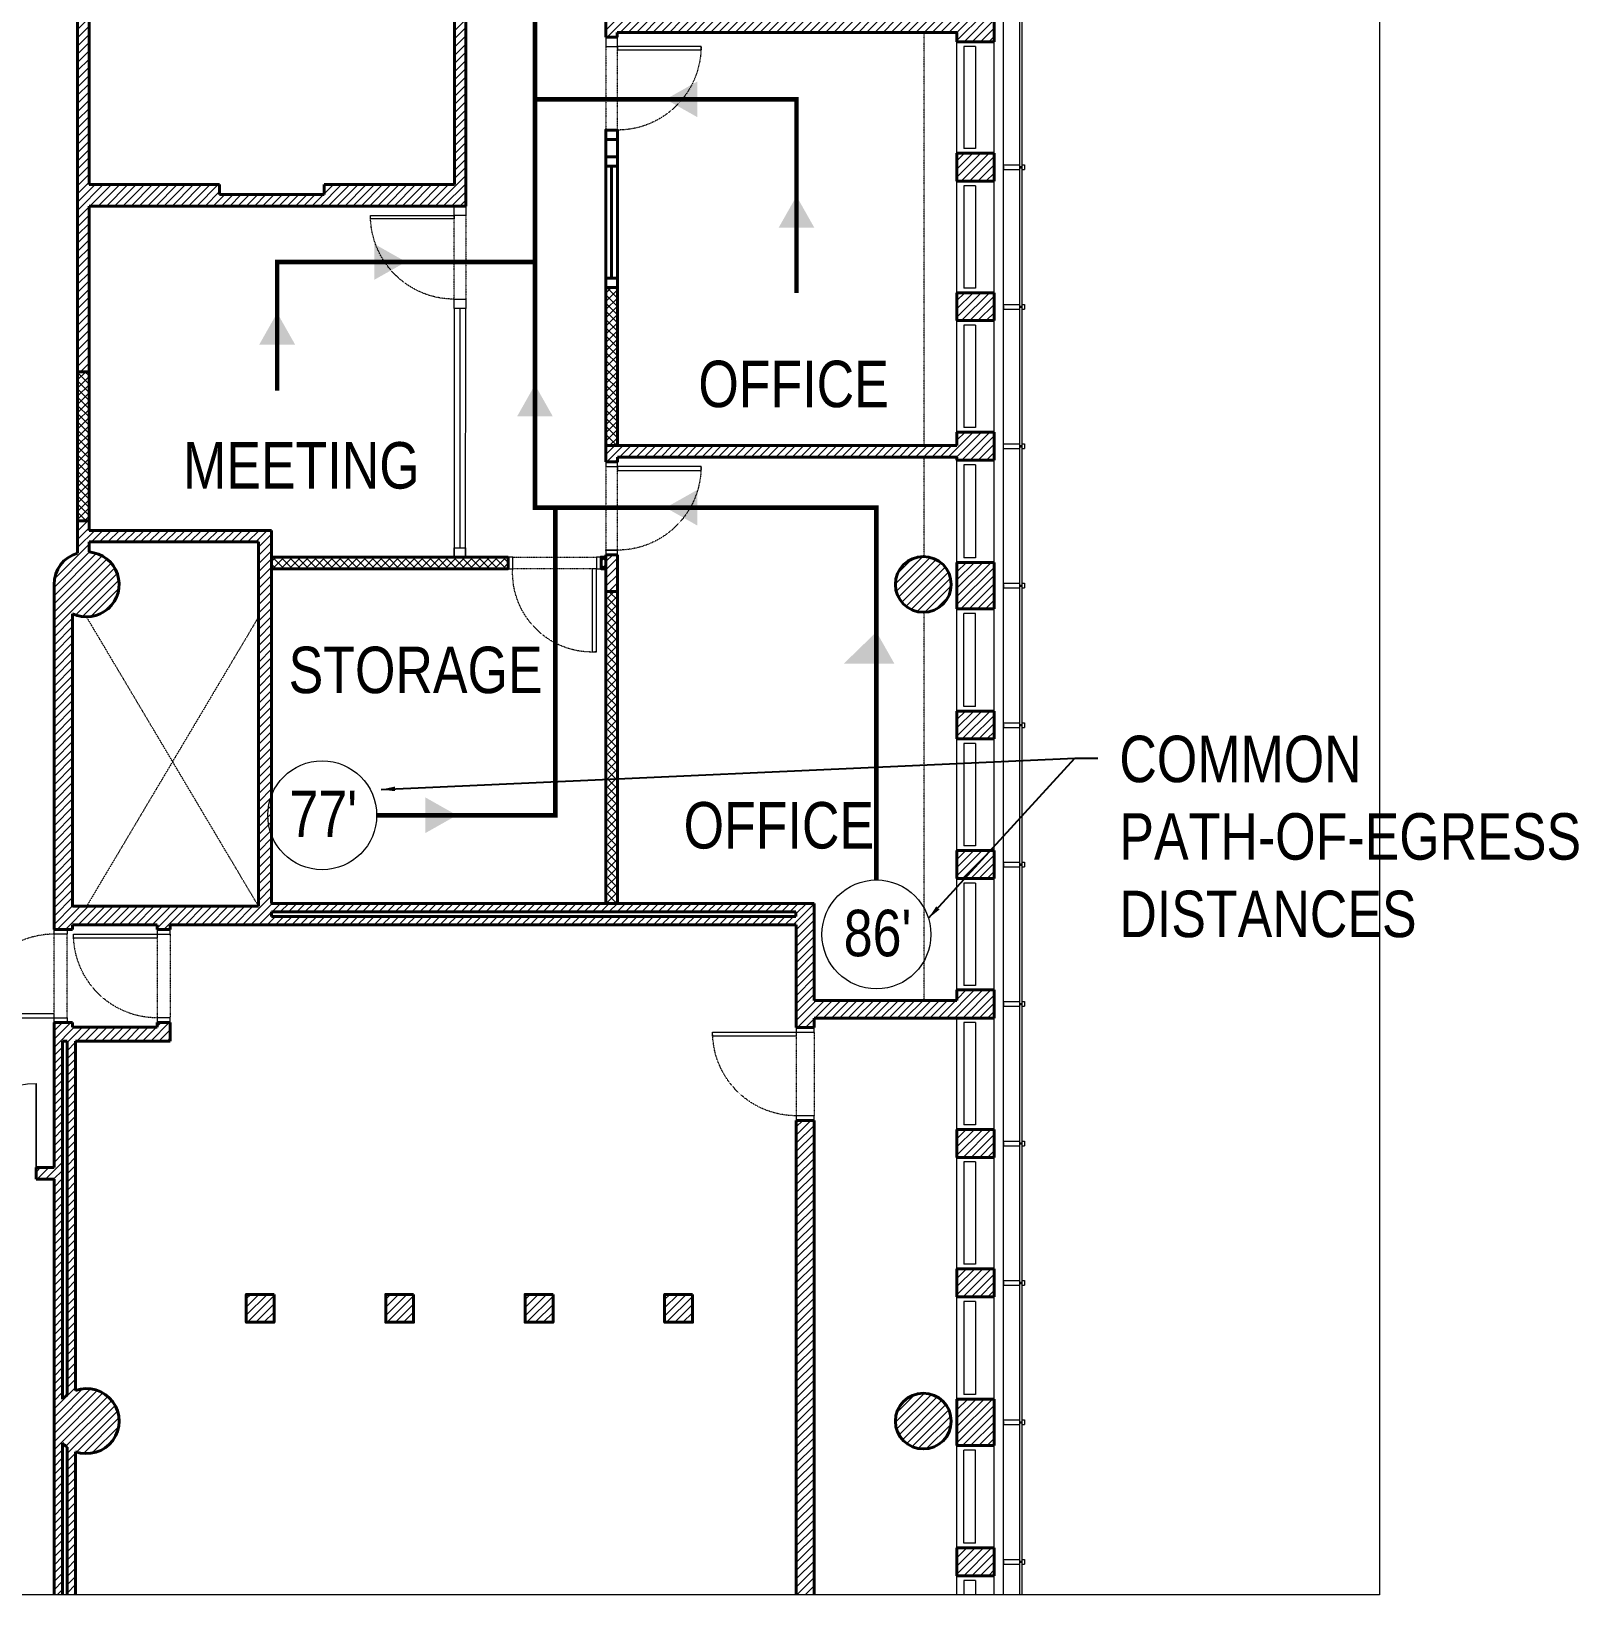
# Model space of a CAD drawing. Header units: inches. Extents: x -2978 to 4308, y -21 to 2608.
# Drawn here: x 3642 to 4308, y 330 to 1003 of the extents above; entities that cross this region are included whole.
import ezdxf

# ---------------------------------------------------------------- set-up
doc = ezdxf.new("R2010")
doc.units = ezdxf.units.IN
doc.header["$LTSCALE"] = 0.2
doc.header["$MEASUREMENT"] = 0
doc.header["$PDSIZE"] = 8
doc.linetypes.add('HIDDEN', pattern=[0.375, 0.25, -0.125])
doc.layers.get('0').update_dxf_attribs({"color": 20, "linetype": 'CONTINUOUS', "lineweight": 40})
doc.layers.get('Defpoints').update_dxf_attribs({"color": 240, "linetype": 'CONTINUOUS', "lineweight": 0})
for name, color, linetype, lineweight in [('Annotations', 40, 'CONTINUOUS', 5), ('Framing', 141, 'CONTINUOUS', 15), ('Hatches', 8, 'CONTINUOUS', 5), ('Projections', 151, 'HIDDEN', 5), ('Viewed', 150, 'CONTINUOUS', 9), ('Walls', 7, 'CONTINUOUS', 40)]:
    doc.layers.add(name, color=color, linetype=linetype, lineweight=lineweight)
doc.layers.add('Egress', color=7, linetype='CONTINUOUS', lineweight=5, true_color=0xe60000)
doc.styles.get("Standard").update_dxf_attribs({"font": 'arial.ttf', "width": 0.8})
doc.dimstyles.new('ARCH', dxfattribs={"dimscale": 96, "dimtxt": 0.0625, "dimasz": 0.0625, "dimexe": 0.04, "dimexo": 0.09375, "dimgap": 0.03125, "dimtad": 1, "dimrnd": 0.0625, "dimzin": 3, "dimdsep": 46, "dimlunit": 4, "dimtxsty": 'Standard', "dimblk1": 'ARCHTICK', "dimblk2": 'ARCHTICK', "dimsah": 1, "dimcen": 0, "dimdle": 0.03125, "dimclrd": 256, "dimclre": 256, "dimclrt": 256, "dimazin": 0, "dimtfac": 1, "dimtdec": 0, "dimtmove": 2, "dimatfit": 3, "dimfxl": 0.3, "dimfxlon": 1, "dimfrac": 2, "dimarcsym": 0})
pattern_1 = [(45, (267.6333, -330.0607), (-1.767767, 1.767767), [])]
pattern_2 = [(45, (267.7585, -330.0607), (-1.767767, 1.767767), [])]

# ---------------------------------------------------------------- blocks, each defined once
blk = doc.blocks.new('egress distance')
at = {"layer": 'Egress'}
blk.add_circle((0, 0), 23.43, dxfattribs=at)
blk = doc.blocks.new('08PDRR02')
at = {"linetype": 'ByBlock'}
for p, q in [((1, 0), (0, 0)), ((0, 0), (0, -1)), ((1, -1), (1, 0)), ((0, -1), (1, -1))]:
    blk.add_line(p, q, dxfattribs=at)
blk = doc.blocks.new('*U16')
blk.add_lwpolyline([(0, 2.5), (0, -2.5)])
at = {"linetype": 'Continuous'}
blk.add_arc((0, 2.75), 36, 0, 90, dxfattribs=at)
at = {"linetype": 'Continuous', "xscale": 36, "yscale": 0.0325, "rotation": 90}
blk.add_blockref('08PDRR02', (0, 2.75), dxfattribs=at)
blk = doc.blocks.new('floor plan')
at = {"layer": 'Hatches'}
h = blk.add_hatch(dxfattribs=at)
h.set_pattern_fill('ANSI31', color=256, scale=20, style=0)
h.set_pattern_definition(pattern_1)
h.paths.add_polyline_path([(443.85, 780.75, 0.909621), (444.28, 808.63), (444.28, 820.9), (448.28, 820.9), (448.28, 825.9), (444.28, 825.9), (444.28, 843.94), (493.01, 843.94), (493.01, 867.94), (499.01, 867.94), (499.01, 872.81), (484.2, 872.81), (484.2, 867.94), (488.14, 867.94), (488.14, 848.81), (444.28, 848.81), (444.28, 867.94), (448.34, 867.94), (448.34, 872.81), (444.28, 872.81), (444.28, 912.71), (439.28, 912.71), (439.28, 808.27, 0.764105), (438.85, 781.26), (438.85, 597.46), (438.85, 526.22), (443.85, 526.22), (443.85, 597.46), (605.88, 597.46), (605.88, 877.19), (601, 877.19), (601, 872.81), (597.13, 872.81), (597.13, 867.94), (601, 867.94), (601, 606.71), (544.93, 606.71), (544.93, 602.46), (499.93, 602.46), (499.93, 606.71), (443.85, 606.71)])
h = blk.add_hatch(dxfattribs=at)
h.set_pattern_fill('ANSI31', color=256, scale=20, style=0)
h.set_pattern_definition([(45, (-823.544, -330.0607), (-1.767767, 1.767767), [])])
h.paths.add_polyline_path([(671, 677.19), (671, 692.19), (666.13, 692.19), (666.13, 670.19), (671, 670.19), (671, 672.19), (817.22, 672.19), (817.22, 668.19), (833.22, 668.19), (833.22, 680.19), (817.22, 680.19), (817.22, 677.19)])
h = blk.add_hatch(dxfattribs=at)
h.set_pattern_fill('ANSI37', color=256, scale=20, style=0)
h.set_pattern_definition([(45, (-823.544, -330.0607), (-1.767767, 1.767767), []), (135, (-823.544, -330.0607), (-1.767767, -1.767767), [])])
h.paths.add_polyline_path([(671.13, 518.46), (671.13, 562.44), (666.13, 562.44), (666.13, 566.44), (666.13, 614.69), (666.13, 618.69), (666.13, 626.19), (666.13, 627.55), (666.13, 494.46), (671.13, 494.46)])
h = blk.add_hatch(dxfattribs=at)
h.set_pattern_fill('ANSI31', color=256, scale=20, style=0)
h.set_pattern_definition(pattern_1)
h.paths.add_polyline_path([(833.22, 608.19), (833.22, 620.19), (817.22, 620.19), (817.22, 608.19)])
h = blk.add_hatch(dxfattribs=at)
h.set_pattern_fill('ANSI31', color=256, scale=20, style=0)
h.set_pattern_definition(pattern_1)
h.paths.add_polyline_path([(833.22, 548.19), (833.22, 560.19), (817.22, 560.19), (817.22, 548.19)])
h = blk.add_hatch(dxfattribs=at)
h.set_pattern_fill('ANSI37', color=256, scale=20, style=0)
h.set_pattern_definition([(45, (-1147.8806, -330.0607), (-1.767767, 1.767767), []), (135, (-1147.8806, -330.0607), (-1.767767, -1.767767), [])])
h.paths.add_polyline_path([(443.85, 462.09), (443.85, 526.22), (438.85, 526.22), (438.85, 462.09)])
h = blk.add_hatch(dxfattribs=at)
h.set_pattern_fill('ANSI31', color=256, scale=20, style=0)
h.set_pattern_definition(pattern_1)
h.paths.add_polyline_path([(833.22, 488.19), (833.22, 500.19), (817.22, 500.19), (817.22, 494.46), (666, 494.46), (666, 487.46), (671, 487.46), (671, 489.46), (817.22, 489.46), (817.22, 488.19)])
h = blk.add_hatch(dxfattribs=at)
h.set_pattern_fill('ANSI31', color=256, scale=20, style=0)
h.set_pattern_definition(pattern_2)
h.paths.add_polyline_path([(833.34, 248.09), (833.34, 260.19), (817.34, 260.19), (817.34, 255.71), (755.84, 255.71), (755.84, 297.46), (617.74, 297.46), (612.74, 297.46), (522.49, 297.46), (522.49, 457.96), (443.98, 457.96), (443.98, 462.09), (438.98, 462.09), (438.98, 448.16, 0.333956), (428.87, 434.71), (428.87, 286.21), (436.87, 286.21), (436.87, 288.21), (473.24, 288.21), (473.24, 286.21), (478.87, 286.21), (478.87, 288.21), (748.22, 288.21), (748.22, 252.09), (748.22, 244.09), (755.84, 244.09), (755.84, 248.09)])
h.paths.add_polyline_path([(436.87, 296.21), (436.87, 422.06, 1.200544), (443.98, 448.67), (443.98, 452.96), (516.87, 452.96), (516.87, 296.21)], flags=16)
h.paths.add_polyline_path([(522.49, 291.84), (522.49, 293.84), (748.03, 293.84), (748.03, 291.84)], flags=16)
h = blk.add_hatch(dxfattribs=at)
h.set_pattern_fill('ANSI37', color=256, scale=20, style=0)
h.set_pattern_definition([(45, (-1147.8806, -329.0605), (-1.767767, 1.767767), []), (135, (-1147.8806, -329.0605), (-1.767767, -1.767767), [])])
h.paths.add_polyline_path([(623.96, 441.46), (623.96, 446.46), (522.37, 446.46), (522.37, 441.46)])
h = blk.add_hatch(dxfattribs=at)
h.set_pattern_fill('ANSI37', color=256, scale=20, style=0)
h.set_pattern_definition([(45, (-1147.7554, -329.0607), (-1.767767, 1.767767), []), (135, (-1147.7554, -329.0607), (-1.767767, -1.767767), [])])
h.paths.add_polyline_path([(666.09, 441.46), (666.09, 446.46), (664.09, 446.46), (664.09, 441.46)])
h = blk.add_hatch(dxfattribs=at)
h.set_pattern_fill('ANSI31', color=256, scale=20, style=0)
h.set_pattern_definition(pattern_2)
h.paths.add_polyline_path([(671.13, 431.71), (671.13, 447.46), (666.13, 447.46), (666.13, 436.71), (666.13, 431.71)])
h = blk.add_hatch(dxfattribs=at)
h.set_pattern_fill('ANSI31', color=256, scale=20, style=0)
h.set_pattern_definition(pattern_1)
h.paths.add_polyline_path([(814.74, 434.71, 1), (790.74, 434.71, 1)])
h = blk.add_hatch(dxfattribs=at)
h.set_pattern_fill('ANSI31', color=256, scale=20, style=0)
h.set_pattern_definition(pattern_1)
h.paths.add_polyline_path([(833.22, 424.19), (833.22, 436.19), (833.22, 444.19), (817.22, 444.19), (817.22, 436.19), (817.22, 424.19)])
h = blk.add_hatch(dxfattribs=at)
h.set_pattern_fill('ANSI37', color=256, scale=20, style=0)
h.set_pattern_definition([(45, (-1147.7554, -330.0607), (-1.767767, 1.767767), []), (135, (-1147.7554, -330.0607), (-1.767767, -1.767767), [])])
h.paths.add_polyline_path([(671.13, 297.46), (671.13, 431.71), (666.13, 431.71), (666.13, 297.46)])
h = blk.add_hatch(dxfattribs=at)
h.set_pattern_fill('ANSI31', color=256, scale=20, style=0)
h.set_pattern_definition(pattern_1)
h.paths.add_polyline_path([(833.22, 368.19), (833.22, 380.19), (817.22, 380.19), (817.22, 368.19)])
h = blk.add_hatch(dxfattribs=at)
h.set_pattern_fill('ANSI31', color=256, scale=20, style=0)
h.set_pattern_definition(pattern_1)
h.paths.add_polyline_path([(833.22, 308.19), (833.22, 320.19), (817.22, 320.19), (817.22, 308.19)])
h = blk.add_hatch(dxfattribs=at)
h.set_pattern_fill('ANSI31', color=256, scale=20, style=0)
h.set_pattern_definition(pattern_1)
h.paths.add_polyline_path([(437.99, 61.54, 1.423737), (437.99, 87.88), (437.99, 238.21), (478.74, 238.21), (478.74, 246.21), (473.12, 246.21), (473.12, 244.21), (436.74, 244.21), (436.74, 246.21), (428.74, 246.21), (428.74, 183.77), (421.06, 183.77), (421.06, 178.77), (428.74, 178.77), (428.74, 0), (432.37, 0), (432.37, 65.31, 0.048386), (434.37, 63.49), (434.37, 0), (437.99, 0)])
h.paths.add_polyline_path([(432.37, 238.21), (434.37, 238.21), (434.37, 85.93, 0.048386), (432.37, 84.11)], flags=16)
h = blk.add_hatch(dxfattribs=at)
h.set_pattern_fill('ANSI31', color=256, scale=20, style=0)
h.set_pattern_definition(pattern_1)
h.paths.add_polyline_path([(755.72, 0), (755.72, 196.09), (755.72, 204.09), (748.09, 204.09), (748.09, 196.09), (748.09, 0)])
h = blk.add_hatch(dxfattribs=at)
h.set_pattern_fill('ANSI31', color=256, scale=20, style=0)
h.set_pattern_definition(pattern_1)
h.paths.add_polyline_path([(833.22, 188.19), (833.22, 200.19), (817.22, 200.19), (817.22, 188.19)])
h = blk.add_hatch(dxfattribs=at)
h.set_pattern_fill('ANSI31', color=256, scale=20, style=0)
h.set_pattern_definition(pattern_1)
h.paths.add_polyline_path([(833.22, 128.19), (833.22, 140.19), (817.22, 140.19), (817.22, 128.19)])
h = blk.add_hatch(dxfattribs=at)
h.set_pattern_fill('ANSI31', color=256, scale=20, style=0)
h.set_pattern_definition(pattern_1)
h.paths.add_polyline_path([(523.44, 117.21), (523.44, 129.21), (511.44, 129.21), (511.44, 117.21)])
h = blk.add_hatch(dxfattribs=at)
h.set_pattern_fill('ANSI31', color=256, scale=20, style=0)
h.set_pattern_definition(pattern_1)
h.paths.add_polyline_path([(583.44, 117.21), (583.44, 129.21), (571.44, 129.21), (571.44, 117.21)])
h = blk.add_hatch(dxfattribs=at)
h.set_pattern_fill('ANSI31', color=256, scale=20, style=0)
h.set_pattern_definition(pattern_1)
h.paths.add_polyline_path([(643.44, 117.21), (643.44, 129.21), (631.44, 129.21), (631.44, 117.21)])
h = blk.add_hatch(dxfattribs=at)
h.set_pattern_fill('ANSI31', color=256, scale=20, style=0)
h.set_pattern_definition(pattern_1)
h.paths.add_polyline_path([(703.44, 117.21), (703.44, 129.21), (691.44, 129.21), (691.44, 117.21)])
h = blk.add_hatch(dxfattribs=at)
h.set_pattern_fill('ANSI31', color=256, scale=20, style=0)
h.set_pattern_definition(pattern_1)
h.paths.add_polyline_path([(790.74, 74.71, 1), (814.74, 74.71, 1)])
h = blk.add_hatch(dxfattribs=at)
h.set_pattern_fill('ANSI31', color=256, scale=20, style=0)
h.set_pattern_definition(pattern_1)
h.paths.add_polyline_path([(833.22, 64.19), (833.22, 76.19), (833.22, 84.19), (817.22, 84.19), (817.22, 76.19), (817.22, 64.19)])
h = blk.add_hatch(dxfattribs=at)
h.set_pattern_fill('ANSI31', color=256, scale=20, style=0)
h.set_pattern_definition(pattern_1)
h.paths.add_polyline_path([(833.22, 8.19), (833.22, 20.19), (817.22, 20.19), (817.22, 8.19)])
at = {"layer": 'Defpoints'}
blk.add_lwpolyline([(999.08, 1241.29), (999.08, 0), (0, 0), (0, 1241.29)], close=True, dxfattribs=at)
at = {"layer": 'Framing'}
for p, q in [((603.38, 553.46), (603.34, 450.46)), ((666.13, 485.46), (671.13, 485.46)), ((671.13, 485.46), (671.13, 489.46)), ((666.13, 449.46), (671.13, 449.46))]:
    blk.add_line(p, q, dxfattribs=at)
at = {"layer": 'Framing', "flags": 128}
for points in [[(671.13, 666.19), (671.13, 670.19), (666.13, 670.19), (666.13, 666.19)], [(600.88, 593.46), (600.88, 597.46), (605.88, 597.46), (605.88, 593.46)], [(600.88, 553.46), (600.88, 557.46), (605.88, 557.46), (605.88, 553.46)], [(671.13, 485.46), (671.13, 487.46), (666.13, 487.46), (666.13, 485.46)], [(671.13, 485.46), (671.13, 483.71), (707.13, 483.71), (707.13, 485.46)], [(600.84, 446.46), (600.84, 450.46), (605.84, 450.46), (605.84, 446.46)], [(624.09, 441.46), (626.09, 441.46), (626.09, 446.46), (624.09, 446.46)], [(662.09, 441.46), (664.09, 441.46), (664.09, 446.46), (662.09, 446.46)], [(671.13, 447.46), (671.13, 449.46), (666.13, 449.46), (666.13, 447.46)], [(662.09, 441.46), (660.34, 441.46), (660.34, 405.65), (662.09, 405.65)], [(434.37, 286.21), (434.37, 284.21), (428.74, 284.21), (428.74, 286.21)], [(473.12, 284.21), (473.12, 282.46), (437.12, 282.46), (437.12, 284.21)], [(478.74, 284.21), (478.74, 286.21), (473.12, 286.21), (473.12, 284.21)], [(428.74, 248.21), (428.74, 249.96), (392.74, 249.96), (392.74, 248.21)], [(434.37, 248.21), (434.37, 246.21), (428.74, 246.21), (428.74, 248.21)], [(478.74, 246.21), (478.74, 248.21), (473.12, 248.21), (473.12, 246.21)], [(748.09, 242.09), (748.09, 240.34), (712.09, 240.34), (712.09, 242.09)]]:
    blk.add_lwpolyline(points, close=True, dxfattribs=at)
at = {"layer": 'Framing'}
for points in [[(707.13, 666.19), (671.13, 666.19), (671.13, 664.69), (707.13, 664.69)], [(564.88, 593.46), (600.88, 593.46), (600.88, 591.96), (564.88, 591.96)]]:
    blk.add_lwpolyline(points, close=True, dxfattribs=at)
for p in [(666.13, 449.46), (671.13, 449.46)]:
    blk.add_point(p, dxfattribs=at)
at = {"layer": 'Hatches'}
blk.add_line((817.22, 494.46), (666.13, 494.46), dxfattribs=at)
at = {"layer": 'Projections', "extrusion": (0, 0, -1)}
for p, q in [((666.13, 666.19), (666.13, 630.19)), ((671.13, 630.19), (671.13, 666.19)), ((600.88, 557.46), (600.88, 593.46)), ((605.88, 593.46), (605.88, 557.46)), ((666.13, 485.46), (666.13, 449.46)), ((671.13, 449.46), (671.13, 485.46)), ((428.74, 248.21), (428.74, 284.21)), ((434.37, 248.21), (434.37, 284.21))]:
    blk.add_line(p, q, dxfattribs=at)
at = {"layer": 'Projections'}
for p, q in [((803.13, 494.46), (803.13, 672.19)), ((803.13, 446.7), (803.13, 489.46)), ((626.09, 446.46), (662.09, 446.46)), ((662.09, 441.46), (626.09, 441.46)), ((516.74, 420.71), (442.74, 296.21)), ((516.74, 296.21), (442.74, 420.71)), ((803.13, 255.71), (803.13, 422.72)), ((473.12, 284.21), (473.12, 248.21)), ((478.74, 284.21), (478.74, 248.21)), ((748.09, 242.09), (748.09, 206.09)), ((755.72, 242.09), (755.72, 206.09))]:
    blk.add_line(p, q, dxfattribs=at)
at = {"layer": 'Projections', "extrusion": (0, 0, -1)}
for centre, radius, start, end in [((-671.13, 666.19), 36, 179.99995, 269.99995), ((-600.88, 593.46), 36, 270.00005, 0.00005), ((-671.13, 485.46), 36, 179.99995, 269.99995), ((-660.19, 439.74), 34.14, 266.81198, 2.892), ((-473.12, 284.21), 36, 270, 0), ((-748.09, 242.09), 36, 270, 0)]:
    blk.add_arc(centre, radius, start, end, dxfattribs=at)
at = {"layer": 'Projections'}
blk.add_arc((428.74, 248.21), 36, 90, 180, dxfattribs=at)
at = {"layer": 'Viewed'}
for p, q in [((837.22, 0), (837.22, 1241.29)), ((844.22, 0), (844.22, 1241.29)), ((845.22, 0), (845.22, 1241.29)), ((817.22, 620.19), (817.22, 668.19)), ((825.22, 666.19), (820.22, 666.19)), ((820.22, 666.19), (820.22, 622.19)), ((825.22, 666.19), (825.22, 622.19)), ((833.22, 620.19), (833.22, 668.19)), ((825.22, 622.19), (820.22, 622.19)), ((837.22, 615.19), (844.22, 615.19)), ((837.22, 614.6), (837.22, 613.19)), ((837.22, 613.19), (844.22, 613.19)), ((844.22, 614.44), (845.22, 614.44)), ((844.22, 613.94), (845.22, 613.94)), ((845.22, 615.19), (846.22, 615.19)), ((845.22, 613.19), (846.22, 613.19)), ((846.22, 615.19), (846.22, 613.19)), ((817.22, 560.19), (817.22, 608.19)), ((825.22, 606.19), (820.22, 606.19)), ((820.22, 606.19), (820.22, 562.19)), ((825.22, 606.19), (825.22, 562.19)), ((833.22, 560.19), (833.22, 608.19)), ((825.22, 562.19), (820.22, 562.19)), ((837.22, 555.19), (844.22, 555.19)), ((837.22, 554.6), (837.22, 553.19)), ((837.22, 553.19), (844.22, 553.19)), ((844.22, 554.44), (845.22, 554.44)), ((844.22, 553.94), (845.22, 553.94)), ((845.22, 555.19), (846.22, 555.19)), ((845.22, 553.19), (846.22, 553.19)), ((846.22, 555.19), (846.22, 553.19)), ((817.22, 500.19), (817.22, 548.19)), ((820.22, 546.19), (820.22, 502.19)), ((825.22, 546.19), (820.22, 546.19)), ((825.22, 546.19), (825.22, 502.19)), ((833.22, 500.19), (833.22, 548.19)), ((825.22, 502.19), (820.22, 502.19)), ((837.22, 495.19), (844.22, 495.19)), ((837.22, 493.19), (844.22, 493.19)), ((844.22, 494.44), (845.22, 494.44)), ((844.22, 493.94), (845.22, 493.94)), ((845.22, 495.19), (846.22, 495.19)), ((845.22, 493.19), (846.22, 493.19)), ((846.22, 495.19), (846.22, 493.19)), ((817.22, 444.19), (817.22, 488.19)), ((825.22, 486.19), (820.22, 486.19)), ((820.22, 486.19), (820.22, 446.19)), ((825.22, 486.19), (825.22, 446.19)), ((833.22, 444.19), (833.22, 488.19)), ((825.22, 446.19), (820.22, 446.19)), ((837.22, 435.19), (844.22, 435.19)), ((837.22, 434.6), (837.22, 433.19)), ((837.22, 433.19), (844.22, 433.19)), ((844.22, 434.44), (845.22, 434.44)), ((844.22, 433.94), (845.22, 433.94)), ((845.22, 435.19), (846.22, 435.19)), ((845.22, 433.19), (846.22, 433.19)), ((846.22, 435.19), (846.22, 433.19)), ((817.22, 380.19), (817.22, 424.19)), ((833.22, 380.19), (833.22, 424.19)), ((825.22, 422.19), (820.22, 422.19)), ((820.22, 382.19), (820.22, 422.19)), ((825.22, 382.19), (825.22, 422.19)), ((825.22, 382.19), (820.22, 382.19)), ((837.22, 375.19), (844.22, 375.19)), ((837.22, 374.6), (837.22, 373.19)), ((837.22, 373.19), (844.22, 373.19)), ((844.22, 374.44), (845.22, 374.44)), ((844.22, 373.94), (845.22, 373.94)), ((845.22, 375.19), (846.22, 375.19)), ((845.22, 373.19), (846.22, 373.19)), ((846.22, 375.19), (846.22, 373.19)), ((817.22, 320.19), (817.22, 368.19)), ((820.22, 366.19), (820.22, 322.19)), ((825.22, 366.19), (820.22, 366.19)), ((825.22, 366.19), (825.22, 322.19)), ((833.22, 320.19), (833.22, 368.19)), ((825.22, 322.19), (820.22, 322.19)), ((837.22, 315.19), (844.22, 315.19)), ((837.22, 314.6), (837.22, 313.19)), ((837.22, 313.19), (844.22, 313.19)), ((844.22, 314.44), (845.22, 314.44)), ((844.22, 313.94), (845.22, 313.94)), ((845.22, 315.19), (846.22, 315.19)), ((845.22, 313.19), (846.22, 313.19)), ((846.22, 315.19), (846.22, 313.19)), ((817.22, 260.19), (817.22, 308.19)), ((820.22, 306.19), (820.22, 262.19)), ((825.22, 306.19), (820.22, 306.19)), ((825.22, 306.19), (825.22, 262.19)), ((833.22, 260.19), (833.22, 308.19)), ((825.22, 262.19), (820.22, 262.19)), ((837.22, 255.19), (844.22, 255.19)), ((837.22, 254.6), (837.22, 253.19)), ((837.22, 253.19), (844.22, 253.19)), ((844.22, 254.44), (845.22, 254.44)), ((844.22, 253.94), (845.22, 253.94)), ((845.22, 255.19), (846.22, 255.19)), ((845.22, 253.19), (846.22, 253.19)), ((846.22, 255.19), (846.22, 253.19)), ((817.22, 200.19), (817.22, 248.19)), ((820.22, 246.19), (820.22, 202.19)), ((825.22, 246.19), (820.22, 246.19)), ((825.22, 246.19), (825.22, 202.19)), ((833.22, 200.19), (833.22, 248.19)), ((825.22, 202.19), (820.22, 202.19)), ((837.22, 195.19), (844.22, 195.19)), ((845.22, 195.19), (846.22, 195.19)), ((846.22, 195.19), (846.22, 193.19)), ((837.22, 194.6), (837.22, 193.19)), ((837.22, 193.19), (844.22, 193.19)), ((844.22, 194.44), (845.22, 194.44)), ((844.22, 193.94), (845.22, 193.94)), ((845.22, 193.19), (846.22, 193.19)), ((817.22, 140.19), (817.22, 188.19)), ((820.22, 186.19), (820.22, 142.19)), ((825.22, 186.19), (820.22, 186.19)), ((825.22, 186.19), (825.22, 142.19)), ((833.22, 140.19), (833.22, 188.19)), ((825.22, 142.19), (820.22, 142.19)), ((837.22, 135.19), (844.22, 135.19)), ((837.22, 134.6), (837.22, 133.19)), ((845.22, 135.19), (846.22, 135.19)), ((846.22, 135.19), (846.22, 133.19)), ((817.22, 84.19), (817.22, 128.19)), ((833.22, 84.19), (833.22, 128.19)), ((837.22, 133.19), (844.22, 133.19)), ((844.22, 134.44), (845.22, 134.44)), ((844.22, 133.94), (845.22, 133.94)), ((845.22, 133.19), (846.22, 133.19)), ((820.22, 126.19), (820.22, 86.19)), ((825.22, 126.19), (820.22, 126.19)), ((825.22, 126.19), (825.22, 86.19)), ((825.22, 86.19), (820.22, 86.19)), ((837.22, 75.19), (844.22, 75.19)), ((837.22, 74.6), (837.22, 73.19)), ((844.22, 74.44), (845.22, 74.44)), ((845.22, 75.19), (846.22, 75.19)), ((846.22, 75.19), (846.22, 73.19)), ((837.22, 73.19), (844.22, 73.19)), ((844.22, 73.94), (845.22, 73.94)), ((845.22, 73.19), (846.22, 73.19)), ((817.22, 20.19), (817.22, 64.19)), ((820.22, 22.19), (820.22, 62.19)), ((825.22, 62.19), (820.22, 62.19)), ((825.22, 22.19), (825.22, 62.19)), ((833.22, 20.19), (833.22, 64.19)), ((825.22, 22.19), (820.22, 22.19)), ((837.22, 15.19), (844.22, 15.19)), ((837.22, 14.6), (837.22, 13.19)), ((844.22, 14.44), (845.22, 14.44)), ((844.22, 13.94), (845.22, 13.94)), ((845.22, 15.19), (846.22, 15.19)), ((846.22, 15.19), (846.22, 13.19)), ((817.22, 0), (817.22, 8.19)), ((833.22, 0), (833.22, 8.19)), ((837.22, 13.19), (844.22, 13.19)), ((845.22, 13.19), (846.22, 13.19)), ((825.22, 6.19), (820.22, 6.19)), ((820.22, 6.19), (820.22, 0)), ((825.22, 6.19), (825.22, 0))]:
    blk.add_line(p, q, dxfattribs=at)
blk.add_lwpolyline([(605.84, 446.46), (605.88, 553.46), (600.88, 553.46), (600.84, 446.46)], close=True, dxfattribs=at)
at = {"layer": 'Viewed', "flags": 128}
for points in [[(755.72, 242.09), (755.72, 244.09), (748.09, 244.09), (748.09, 242.09)], [(755.72, 204.09), (755.72, 206.09), (748.09, 206.09), (748.09, 204.09)]]:
    blk.add_lwpolyline(points, close=True, dxfattribs=at)
at = {"layer": 'Walls'}
for p, q in [((605.88, 877.19), (605.88, 597.46)), ((601, 606.71), (601, 867.94)), ((438.85, 781.26), (438.85, 526.22)), ((438.85, 781.26), (438.85, 597.46)), ((443.85, 780.75), (443.85, 606.71)), ((666.13, 670.19), (666.13, 692.19)), ((833.22, 668.19), (833.22, 680.19)), ((671, 670.19), (666.13, 670.19)), ((817.22, 672.19), (671, 672.19)), ((671, 670.19), (671, 672.19)), ((817.22, 668.19), (817.22, 672.19)), ((817.22, 668.19), (833.22, 668.19)), ((666.13, 626.19), (666.13, 618.69)), ((817.22, 620.19), (833.22, 620.19)), ((817.22, 608.19), (817.22, 620.19)), ((833.22, 608.19), (833.22, 620.19)), ((666.13, 614.69), (666.13, 566.44)), ((668.63, 614.69), (668.63, 566.44)), ((499.93, 606.71), (443.85, 606.71)), ((499.93, 606.71), (499.93, 602.46)), ((601, 606.71), (544.93, 606.71)), ((544.93, 606.71), (544.93, 602.46)), ((817.22, 608.19), (833.22, 608.19)), ((544.93, 602.46), (499.93, 602.46)), ((443.85, 597.46), (605.88, 597.46)), ((443.85, 597.46), (600.88, 597.46)), ((443.85, 597.46), (605.88, 597.46)), ((443.85, 526.22), (443.85, 597.46)), ((817.22, 560.19), (833.22, 560.19)), ((817.22, 548.19), (817.22, 560.19)), ((833.22, 548.19), (833.22, 560.19)), ((817.22, 548.19), (833.22, 548.19)), ((817.22, 500.19), (833.22, 500.19)), ((817.22, 494.46), (817.22, 500.19)), ((833.22, 488.19), (833.22, 500.19)), ((666.13, 487.46), (666.13, 494.46)), ((671, 494.46), (817.22, 494.46)), ((671, 494.46), (817.22, 494.46)), ((817.22, 494.46), (671, 494.46)), ((817.22, 489.46), (671.13, 489.46)), ((671.13, 489.46), (817.22, 489.46)), ((817.22, 489.46), (671.13, 489.46)), ((671.13, 489.46), (817.22, 489.46)), ((817.22, 488.19), (817.22, 489.46)), ((817.22, 488.19), (833.22, 488.19)), ((438.85, 462.09), (438.85, 448.16)), ((443.85, 462.09), (438.85, 462.09)), ((443.85, 457.96), (443.85, 462.09)), ((443.85, 457.96), (522.37, 457.96)), ((522.37, 457.96), (522.37, 297.46)), ((443.85, 452.96), (516.74, 452.96)), ((443.85, 448.67), (443.85, 452.96)), ((516.74, 452.96), (516.74, 296.21)), ((666.13, 447.46), (666.13, 431.71)), ((666.13, 447.46), (671.13, 447.46)), ((671.13, 447.46), (671.13, 431.71)), ((817.22, 444.19), (833.22, 444.19)), ((817.22, 436.19), (817.22, 444.19)), ((833.22, 436.19), (833.22, 444.19)), ((428.74, 434.71), (428.74, 286.21)), ((671.13, 431.71), (666.13, 431.71)), ((817.22, 424.19), (817.22, 436.19)), ((833.22, 424.19), (833.22, 436.19)), ((817.22, 424.19), (833.22, 424.19)), ((436.74, 422.06), (436.74, 296.21)), ((817.22, 380.19), (833.22, 380.19)), ((817.22, 368.19), (817.22, 380.19)), ((833.22, 368.19), (833.22, 380.19)), ((817.22, 368.19), (833.22, 368.19)), ((817.22, 320.19), (833.22, 320.19)), ((817.22, 308.19), (817.22, 320.19)), ((833.22, 308.19), (833.22, 320.19)), ((817.22, 308.19), (833.22, 308.19)), ((516.74, 296.21), (436.74, 296.21)), ((522.37, 297.46), (612.62, 297.46)), ((522.37, 297.46), (612.62, 297.46)), ((522.37, 297.46), (612.62, 297.46)), ((612.62, 297.46), (617.74, 297.46)), ((617.74, 297.46), (755.72, 297.46)), ((755.72, 297.46), (755.72, 255.71)), ((522.37, 293.84), (747.91, 293.84)), ((522.37, 293.84), (522.37, 291.84)), ((522.37, 291.84), (747.91, 291.84)), ((747.91, 293.84), (747.91, 291.84)), ((436.74, 286.21), (428.74, 286.21)), ((436.74, 288.21), (436.74, 286.21)), ((473.12, 288.21), (436.74, 288.21)), ((473.12, 288.21), (473.12, 286.21)), ((473.12, 286.21), (478.74, 286.21)), ((478.74, 286.21), (478.74, 288.21)), ((478.74, 288.21), (748.09, 288.21)), ((748.09, 288.21), (748.09, 252.09)), ((755.72, 255.71), (817.22, 255.71)), ((817.22, 260.19), (833.22, 260.19)), ((817.22, 255.71), (817.22, 260.19)), ((833.22, 248.09), (833.22, 260.19)), ((748.09, 244.09), (748.09, 252.09)), ((436.74, 246.21), (428.74, 246.21)), ((428.74, 246.21), (428.74, 183.77)), ((436.74, 246.21), (436.74, 244.21)), ((436.74, 244.21), (473.12, 244.21)), ((473.12, 246.21), (478.74, 246.21)), ((473.12, 244.21), (473.12, 246.21)), ((478.74, 238.21), (478.74, 246.21)), ((755.72, 244.09), (748.09, 244.09)), ((755.72, 248.09), (755.72, 244.09)), ((755.72, 248.09), (833.22, 248.09)), ((432.37, 238.21), (432.37, 84.11)), ((434.37, 238.21), (432.37, 238.21)), ((434.37, 238.21), (434.37, 85.93)), ((437.99, 238.21), (478.74, 238.21)), ((437.99, 238.21), (437.99, 87.88)), ((755.72, 204.09), (748.09, 204.09)), ((748.09, 204.09), (748.09, 196.09)), ((755.72, 196.09), (755.72, 204.09)), ((748.09, 196.09), (748.09, 0)), ((755.72, 196.09), (755.72, 0)), ((817.22, 200.19), (833.22, 200.19)), ((817.22, 188.19), (817.22, 200.19)), ((833.22, 188.19), (833.22, 200.19)), ((421.06, 183.77), (421.06, 178.77)), ((817.22, 188.19), (833.22, 188.19)), ((428.74, 178.77), (428.74, 0)), ((817.22, 140.19), (833.22, 140.19)), ((817.22, 128.19), (817.22, 140.19)), ((833.22, 128.19), (833.22, 140.19)), ((817.22, 128.19), (833.22, 128.19)), ((817.22, 84.19), (833.22, 84.19)), ((817.22, 76.19), (817.22, 84.19)), ((833.22, 76.19), (833.22, 84.19)), ((817.22, 64.19), (817.22, 76.19)), ((833.22, 64.19), (833.22, 76.19)), ((432.37, 65.31), (432.37, 0)), ((434.37, 63.49), (434.37, 0)), ((437.99, 61.54), (437.99, 0)), ((817.22, 64.19), (833.22, 64.19)), ((817.22, 20.19), (833.22, 20.19)), ((817.22, 8.19), (817.22, 20.19)), ((833.22, 8.19), (833.22, 20.19)), ((817.22, 8.19), (833.22, 8.19))]:
    blk.add_line(p, q, dxfattribs=at)
for points in [[(666.13, 494.46), (666.13, 630.23), (671.13, 630.19), (671.13, 494.46)], [(443.85, 462.09), (443.85, 526.22), (438.85, 526.22), (438.85, 462.09)], [(624.09, 446.46), (624.09, 441.46), (522.37, 441.46), (522.37, 446.46)], [(666.13, 441.46), (666.13, 446.46), (664.09, 446.46), (664.09, 441.46)], [(666.13, 431.71), (666.13, 297.46), (671.13, 297.46), (671.13, 431.71)]]:
    blk.add_lwpolyline(points, close=True, dxfattribs=at)
at = {"layer": 'Walls', "flags": 128}
for points in [[(671.13, 626.19), (671.13, 630.19), (666.13, 630.19), (666.13, 626.19)], [(671.13, 614.69), (671.13, 618.69), (666.13, 618.69), (666.13, 614.69)], [(671.13, 562.44), (671.13, 566.44), (666.13, 566.44), (666.13, 562.44)], [(523.44, 129.21), (523.44, 117.21), (511.44, 117.21), (511.44, 129.21)], [(583.44, 129.21), (583.44, 117.21), (571.44, 117.21), (571.44, 129.21)], [(643.44, 129.21), (643.44, 117.21), (631.44, 117.21), (631.44, 129.21)], [(703.44, 129.21), (703.44, 117.21), (691.44, 117.21), (691.44, 129.21)]]:
    blk.add_lwpolyline(points, close=True, dxfattribs=at)
at = {"layer": 'Walls'}
for points in [[(666.13, 487.46), (671.13, 487.46), (671.13, 489.46)], [(421.06, 183.77), (428.74, 183.77)], [(421.06, 178.77), (428.74, 178.77)]]:
    blk.add_lwpolyline(points, dxfattribs=at)
for centre in [(802.74, 434.71), (802.74, 74.71)]:
    blk.add_circle(centre, 12, dxfattribs=at)
for centre, start, end in [((442.74, 434.71), 106.13174, 180), ((442.74, 434.71), 106.13174, 180), ((442.74, 434.71), 106.13174, 180), ((442.74, 434.71), 106.13174, 180), ((442.74, 434.71), 244.62307, 85.4519), ((442.74, 434.71), 244.62307, 85.4519), ((442.74, 434.71), 244.62307, 85.4519), ((442.74, 434.71), 244.62307, 85.4519), ((442.74, 74.71), 250.16664, 109.83336), ((442.74, 74.71), 126.74211, 137.82276), ((442.74, 74.71), 222.17724, 233.25789)]:
    blk.add_arc(centre, 14, start, end, dxfattribs=at)
at = {"layer": 'Framing', "xscale": -1}
blk.add_blockref('*U16', (421.06, 181.27), dxfattribs=at)
at = {"layer": 'Viewed', "flags": 8}
for tag, p in [('MODELNUMBER', (65.83, 678.56)), ('TRADENAME', (65.84, 678.56)), ('PRODUCT', (65.84, 678.56)), ('MATERIAL', (65.84, 678.56)), ('MODELNUMBER', (127.69, 678.42)), ('TRADENAME', (127.69, 678.42)), ('PRODUCT', (127.69, 678.42)), ('MATERIAL', (127.7, 678.42)), ('MODELNUMBER', (166.21, 678.37)), ('TRADENAME', (166.21, 678.37)), ('PRODUCT', (166.21, 678.37)), ('MATERIAL', (166.21, 678.37))]:
    blk.add_attdef(tag, p, '', height=0.001, rotation=90, dxfattribs=at)
at = {"layer": 'Viewed', "text_generation_flag": 4, "flags": 8}
for tag, p in [('TRADENAME', (66.34, 666.19)), ('MODELNUMBER', (66.34, 666.19)), ('MATERIAL', (66.35, 666.19)), ('PRODUCT', (66.35, 666.19)), ('MATERIAL', (128.19, 666.18)), ('PRODUCT', (128.19, 666.18)), ('TRADENAME', (128.19, 666.18)), ('MODELNUMBER', (128.19, 666.18))]:
    blk.add_attdef(tag, p, '', height=0.001, rotation=270, dxfattribs=at)
blk = doc.blocks.new('_ArchTick')
at = {"linetype": 'ByBlock', "const_width": 0.15}
blk.add_lwpolyline([(-0.5, -0.5), (0.5, 0.5)], dxfattribs=at)

msp = doc.modelspace()

# ---------------------------------------------------------------- linework, layer by layer
msp.add_line((3979.263, 407.584), (3979.263, 401.959))
at = {"layer": 'Egress', "const_width": 2}
for points in [[(3971.726, 890.184), (3971.726, 973.469), (3859.202, 973.469), (3859.202, 1228.76), (3742.014, 1228.76), (3742.014, 1283.028), (3632.671, 1283.028), (3632.671, 1400.445), (3599.477, 1400.445)], [(3748.287, 848.157), (3748.287, 903.532), (3859.202, 903.532), (3859.202, 973.469)], [(4006.126, 637.582), (4006.126, 797.765), (3859.202, 797.765), (3859.202, 903.532)], [(3791.085, 665.441), (3867.965, 665.441), (3867.965, 797.765)]]:
    msp.add_lwpolyline(points, dxfattribs=at)
at = {"layer": 'Egress'}
for points in [[(3929.1, 981.167), (3915.464, 973.469), (3929.1, 965.771)], [(3964.028, 918.19), (3971.726, 931.827), (3979.424, 918.19)], [(3790.108, 911.23), (3803.745, 903.532), (3790.108, 895.834)], [(3740.589, 867.967), (3748.287, 881.604), (3755.985, 867.967)], [(3851.504, 837.012), (3859.202, 850.649), (3866.9, 837.012)], [(3929.1, 805.463), (3915.464, 797.765), (3929.1, 790.067)], [(3992.1, 730.691), (4006.126, 744.327), (4013.824, 730.691)], [(3812.003, 673.139), (3825.639, 665.441), (3812.003, 657.743)]]:
    msp.add_solid(points, dxfattribs=at)

# ---------------------------------------------------------------- block references
at = {"layer": 'Annotations'}
msp.add_blockref('egress distance', (4006.126, 614.15), dxfattribs=at)
at = {"layer": 'Egress'}
msp.add_blockref('egress distance', (3767.653, 665.441), dxfattribs=at)
at = {"layer": 'Walls'}
msp.add_blockref('floor plan', (3223.544, 330.061), dxfattribs=at)

# ---------------------------------------------------------------- texts
at = {"layer": 'Annotations', "char_height": 20, "attachment_point": 1}
for s, insert, width in [('{OFFICE}', (3929.508, 861.017), 60.99887), ('{MEETING}', (3707.793, 825.984), 60.99887), ('{STORAGE}', (3753.209, 737.973), 60.99887), ('{\\pxql;COMMON PATH-OF-EGRESS DISTANCES}', (4110.633, 699.666), 105.72072), ("{\\pxqc;77'}", (3742.969, 676.054), 50.32129), ('{OFFICE}', (3923.168, 671.12), 60.99887), ("{\\pxqc;86'}", (3981.442, 624.762), 50.32129)]:
    msp.add_mtext(s, dxfattribs=dict(at, insert=insert, width=width))

# ---------------------------------------------------------------- leaders
at = {"layer": 'Annotations', "linetype": 'ByBlock'}
for points in [[(3792.985, 676.505), (4091.539, 689.986), (4101.321, 689.986)], [(4028.501, 621.108), (4091.539, 689.986), (4101.321, 689.986)]]:
    msp.add_leader(points, dimstyle='ARCH', dxfattribs=at)

doc.saveas('drawing.dxf')
